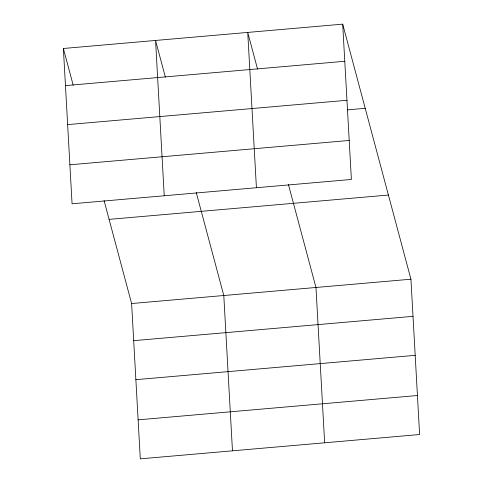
<?xml version="1.0" encoding="UTF-8"?>
<svg xmlns="http://www.w3.org/2000/svg" width="483" height="483" viewBox="0 0 483 483"><rect width="100%" height="100%" fill="white"/><g stroke="black" fill="none" stroke-linecap="round" stroke-linejoin="round"><path stroke-width="0.72" d="M342.701 24.15L351.389 179.459L72.064 203.79L63.382 48.481L342.701 24.15L410.936 279.21L419.618 434.519L140.299 458.85L131.611 303.541L104.068 200.584M65.459 85.606L344.777 61.275M67.638 124.608L346.957 100.277M347.271 109.883L365.22 108.319M69.884 164.788L349.203 140.456M109.098 219.373L388.417 195.041M131.611 303.541L410.936 279.21M133.688 340.666L413.013 316.335M135.868 379.668L415.193 355.331M138.114 419.848L417.439 395.517M257.548 69.111L247.731 32.421L256.419 187.73M288.423 184.524L315.967 287.482L324.648 442.79M165.373 77.141L155.556 40.451L164.238 195.76M196.249 192.554L223.792 295.511L232.474 450.82M63.382 48.481L73.193 85.171"/></g></svg>
